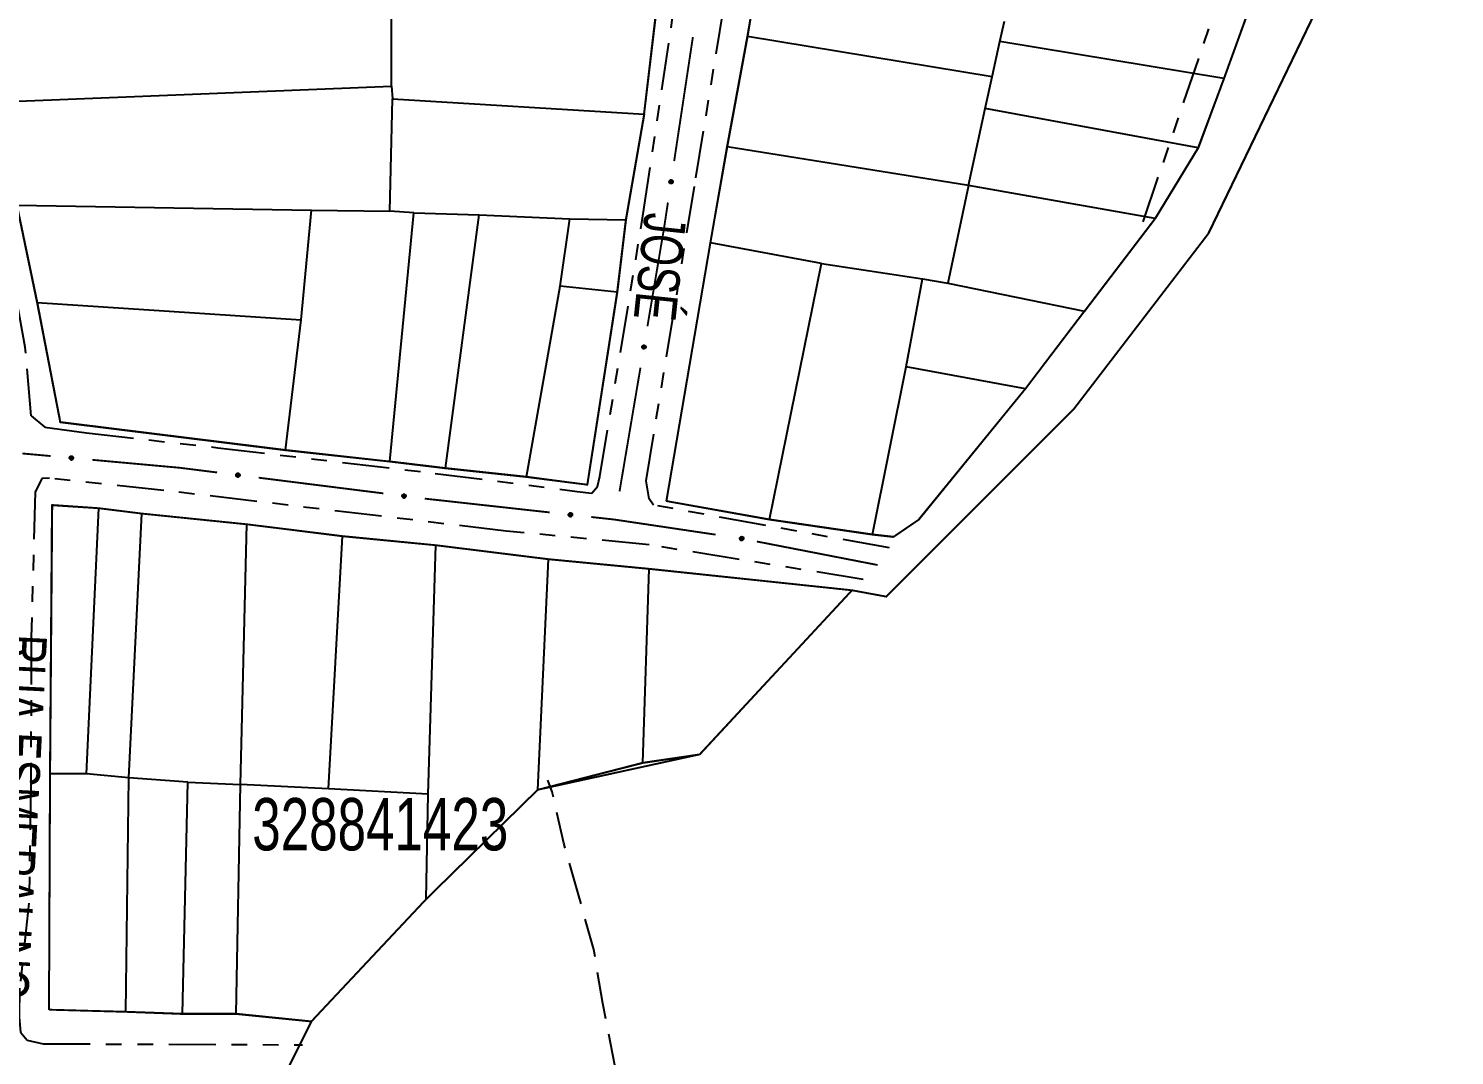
# Model space of a CAD drawing. Extents: x 203604 to 204690, y 4848469 to 4850418.
# Drawn here: x 204160.6 to 204296.9, y 4849308.5 to 4849406.6 of the extents above; entities that cross this region are included whole.
import ezdxf

# ---------------------------------------------------------------- set-up
doc = ezdxf.new("R2010")
doc.units = 0
doc.header["$LTSCALE"] = 1.5
doc.header["$MEASUREMENT"] = 0
doc.linetypes.add('TRACO_15', pattern=[3, 2, -1])
doc.linetypes.add('TRACO_25', pattern=[8, 3, -1, 1, -1, 1, -1])
for name, color, linetype in [('CD_MALHA_LOTES', 7, 'CONTINUOUS'), ('CD_TXT_QUADRA', 2, 'CONTINUOUS'), ('RU-QUADRA', 210, 'CONTINUOUS'), ('SV-CAMINHO-TRILHA', 20, 'CONTINUOUS'), ('SV-EIXO-RUA-N-PAV', 6, 'CONTINUOUS'), ('SV-RUA-NAO-PAV', 7, 'CONTINUOUS'), ('SV-TXT-VIA-ATUAL', 250, 'CONTINUOUS')]:
    doc.layers.add(name, color=color, linetype=linetype)
doc.styles.add('ARIAL', font='ARIAL.SHX')

msp = doc.modelspace()

# ---------------------------------------------------------------- linework, layer by layer
at = {"layer": 'CD_MALHA_LOTES', "linetype": 'Continuous', "flags": 128}
for points in [[(204229.360042, 4849405.871366), (204230.192646, 4849410.866991)], [(204195.33864, 4849401.101676), (204195.33864, 4849410.401617)], [(204219.463239, 4849398.431396), (204220.660261, 4849408.467966)], [(204239.332727, 4849352.935352), (204242.600338, 4849352.330461), (204249.888423, 4849359.618545), (204260.540239, 4849370.270361), (204273.434543, 4849387.089018), (204284.145126, 4849409.278996)], [(204277.37355, 4849408.785481), (204274.875737, 4849401.847113)], [(204253.469556, 4849405.37193), (204253.900195, 4849407.341874)], [(204227.417299, 4849395.325047), (204229.360042, 4849405.871366)], [(204252.736743, 4849402.019699), (204229.360042, 4849405.871366)], [(204252.736743, 4849402.019699), (204253.469556, 4849405.37193)], [(204274.875737, 4849401.847113), (204253.469556, 4849405.37193)], [(204252.072096, 4849398.979293), (204252.736743, 4849402.019699)], [(204274.875737, 4849401.847113), (204272.399493, 4849395.224509)], [(204155.652754, 4849399.536339), (204195.33864, 4849401.101676)], [(204195.154483, 4849389.177494), (204195.430719, 4849399.904654)], [(204195.33864, 4849401.101676), (204195.430719, 4849399.904654)], [(204195.430719, 4849399.904654), (204219.463239, 4849398.431396)], [(204250.462023, 4849391.614064), (204252.072096, 4849398.979293)], [(204272.399493, 4849395.224509), (204252.072096, 4849398.979293)], [(204219.463239, 4849398.431396), (204217.713745, 4849388.348787)], [(204225.797167, 4849386.147571), (204227.417299, 4849395.325047)], [(204250.462023, 4849391.614064), (204227.417299, 4849395.325047)], [(204272.399493, 4849395.224509), (204268.303802, 4849388.472153)], [(204250.462023, 4849391.614064), (204248.489511, 4849382.273269)], [(204268.303802, 4849388.472153), (204250.462023, 4849391.614064)], [(204159.520056, 4849389.729966), (204161.453707, 4849380.430025)], [(204159.520056, 4849389.729966), (204187.696114, 4849389.269573)], [(204186.68325, 4849378.77261), (204187.696114, 4849389.269573)], [(204187.696114, 4849389.269573), (204195.154483, 4849389.177494)], [(204197.456448, 4849388.993337), (204195.154483, 4849389.177494)], [(204195.154483, 4849365.237053), (204197.456448, 4849388.993337)], [(204197.456448, 4849388.993337), (204203.717795, 4849388.80918)], [(204200.495043, 4849364.592502), (204203.717795, 4849388.80918)], [(204203.717795, 4849388.80918), (204212.373185, 4849388.440865)], [(204211.452399, 4849381.995362), (204212.373185, 4849388.440865)], [(204212.373185, 4849388.440865), (204217.713745, 4849388.348787)], [(204217.713745, 4849388.348787), (204216.885038, 4849381.44289)], [(204261.551446, 4849379.616604), (204268.303802, 4849388.472153)], [(204221.590782, 4849361.462729), (204225.797167, 4849386.147571)], [(204236.423826, 4849384.155073), (204225.797167, 4849386.147571)], [(204231.44258, 4849359.691619), (204236.423826, 4849384.155073)], [(204236.423826, 4849384.155073), (204246.054235, 4849382.716046)], [(204244.504514, 4849374.303275), (204246.054235, 4849382.716046)], [(204246.054235, 4849382.716046), (204248.489511, 4849382.273269)], [(204208.229647, 4849363.763795), (204211.452399, 4849381.995362)], [(204216.885038, 4849381.44289), (204211.452399, 4849381.995362)], [(204216.885038, 4849381.44289), (204214.0306, 4849363.027166)], [(204161.453707, 4849380.430025), (204186.68325, 4849378.77261)], [(204161.453707, 4849380.430025), (204163.663594, 4849369.012276)], [(204261.551446, 4849379.616604), (204255.906033, 4849372.200082)], [(204185.209992, 4849366.341996), (204186.68325, 4849378.77261)], [(204241.294378, 4849358.252593), (204244.504514, 4849374.303275)], [(204255.906033, 4849372.200082), (204244.504514, 4849374.303275)], [(204255.906033, 4849372.200082), (204245.722152, 4849359.691619), (204243.286876, 4849358.031204), (204241.294378, 4849358.252593)], [(204163.663594, 4849369.012276), (204185.209992, 4849366.341996)], [(204185.209992, 4849366.341996), (204195.154483, 4849365.237053)], [(204200.495043, 4849364.592502), (204195.154483, 4849365.237053)], [(204208.229647, 4849363.763795), (204200.495043, 4849364.592502)], [(204214.0306, 4849363.027166), (204208.229647, 4849363.763795)], [(204162.703348, 4849335.40542), (204162.908376, 4849361.085232), (204167.367745, 4849360.777689)], [(204166.188831, 4849335.40542), (204167.367745, 4849360.777689)], [(204167.367745, 4849360.777689), (204171.468314, 4849360.265118)], [(204231.44258, 4849359.691619), (204221.590782, 4849361.462729)], [(204170.238143, 4849334.995363), (204171.468314, 4849360.265118)], [(204171.468314, 4849360.265118), (204181.514707, 4849359.239976)], [(204180.899622, 4849334.380278), (204181.514707, 4849359.239976)], [(204181.514707, 4849359.239976), (204190.638473, 4849358.11232)], [(204241.294378, 4849358.252593), (204231.44258, 4849359.691619)], [(204189.305788, 4849333.970221), (204190.638473, 4849358.11232)], [(204190.638473, 4849358.11232), (204199.55721, 4849357.240949)], [(204198.83961, 4849333.45765), (204199.55721, 4849357.240949)], [(204199.55721, 4849357.240949), (204210.321203, 4849355.908264)], [(204209.29606, 4849333.867707), (204210.321203, 4849355.908264)], [(204210.321203, 4849355.908264), (204219.957539, 4849354.985636)], [(204219.342454, 4849336.430562), (204219.957539, 4849354.985636)], [(204219.957539, 4849354.985636), (204239.332727, 4849352.935352)], [(204239.332727, 4849352.935352), (204224.775708, 4849337.250676), (204219.342454, 4849336.430562)], [(204219.342454, 4849336.430562), (204209.29606, 4849333.867707)], [(204162.600834, 4849312.852292), (204162.703348, 4849335.40542)], [(204166.188831, 4849335.40542), (204162.703348, 4849335.40542)], [(204170.238143, 4849334.995363), (204166.188831, 4849335.40542)], [(204169.9306, 4849312.647264), (204170.238143, 4849334.995363)], [(204175.876425, 4849334.585306), (204170.238143, 4849334.995363)], [(204175.363854, 4849312.442235), (204175.876425, 4849334.585306)], [(204175.876425, 4849334.585306), (204180.899622, 4849334.380278)], [(204180.489565, 4849312.442235), (204180.899622, 4849334.380278)], [(204189.305788, 4849333.970221), (204180.899622, 4849334.380278)], [(204198.83961, 4849333.45765), (204189.305788, 4849333.970221)], [(204209.29606, 4849333.867707), (204198.634582, 4849323.411257)], [(204198.634582, 4849323.411257), (204198.83961, 4849333.45765)], [(204198.634582, 4849323.411257), (204187.66556, 4849311.724636)], [(204169.9306, 4849312.647264), (204162.600834, 4849312.852292)], [(204175.363854, 4849312.442235), (204169.9306, 4849312.647264)], [(204180.489565, 4849312.442235), (204175.363854, 4849312.442235)], [(204187.66556, 4849311.724636), (204180.489565, 4849312.442235)], [(204183.711365, 4849303.732225), (204187.66556, 4849311.724636)]]:
    msp.add_lwpolyline(points, dxfattribs=at)
at = {"layer": 'CD_MALHA_LOTES', "linetype": 'Continuous'}
msp.add_lwpolyline([(204248.489511, 4849382.273269), (204261.551446, 4849379.616604)], dxfattribs=at)
at = {"layer": 'RU-QUADRA', "linetype": 'Continuous'}
for points in [[(204221.590782, 4849361.462729, 0.18, 0.18, 0), (204225.797167, 4849386.147571, 0.18, 0.18, 0), (204227.417299, 4849395.325047, 0.18, 0.18, 0), (204229.360042, 4849405.871366, 0.18, 0.18, 0), (204230.192646, 4849410.866991, 0.18, 0.18, 0), (204231.441553, 4849416.833988, 0.18, 0.18, 0), (204234.2169, 4849432.306549, 0.18, 0.18, 0), (204234.910737, 4849440.771358, 0.18, 0.18, 0), (204236.29841, 4849446.877122, 0.18, 0.18, 0), (204236.992247, 4849453.191037, 0.18, 0.18, 0), (204238.518688, 4849460.545707, 0.18, 0.18, 0), (204239.351292, 4849465.957634, 0.18, 0.18, 0), (204240.738966, 4849471.785864, 0.18, 0.18, 0), (204241.57157, 4849477.75286, 0.18, 0.18, 0), (204242.959244, 4849486.356437, 0.18, 0.18, 0), (204270.435182, 4849484.968763, 0.18, 0.18, 0)], [(204284.145126, 4849409.278996, 0.18, 0.18, 0), (204273.434543, 4849387.089018, 0.18, 0.18, 0), (204260.540239, 4849370.270361, 0.18, 0.18, 0), (204249.888423, 4849359.618545, 0.18, 0.18, 0), (204242.600338, 4849352.330461, 0.18, 0.18, 0), (204239.332727, 4849352.935352, 0.18, 0.18, 0)], [(204239.332727, 4849352.935352, 0.18, 0.18, 0), (204224.775708, 4849337.250676, 0.18, 0.18, 0)], [(204224.775708, 4849337.250676, 0.18, 0.18, 0), (204209.29606, 4849333.867707, 0.18, 0.18, 0)], [(204209.29606, 4849333.867707, 0.18, 0.18, 0), (204219.342454, 4849336.430562, 0.18, 0.18, 0), (204224.775708, 4849337.250676, 0.18, 0.18, 0)], [(204209.29606, 4849333.867707, 0.18, 0.18, 0), (204198.634582, 4849323.411257, 0.18, 0.18, 0)], [(204198.634582, 4849323.411257, 0.18, 0.18, 0), (204187.66556, 4849311.724636, 0.18, 0.18, 0)], [(204162.600834, 4849312.852292, 0.18, 0.18, 0), (204169.9306, 4849312.647264, 0.18, 0.18, 0), (204175.363854, 4849312.442235, 0.18, 0.18, 0), (204180.489565, 4849312.442235, 0.18, 0.18, 0), (204187.66556, 4849311.724636, 0.18, 0.18, 0)], [(204187.66556, 4849311.724636, 0.18, 0.18, 0), (204183.711365, 4849303.732225, 0.18, 0.18, 0)]]:
    msp.add_lwpolyline(points, format="xyseb", dxfattribs=at)
at = {"layer": 'RU-QUADRA', "linetype": 'Continuous', "const_width": 0.18, "flags": 128}
for points in [[(204270.435182, 4849484.968763), (204269.880112, 4849482.332183), (204296.80098, 4849479.973138), (204295.829609, 4849473.312305), (204294.71947, 4849467.622843), (204293.193029, 4849460.684475), (204291.527821, 4849454.578711), (204289.307543, 4849446.738355), (204287.087265, 4849439.522452), (204285.560824, 4849433.971757), (204283.479314, 4849426.894622), (204281.675338, 4849421.20516), (204279.732595, 4849415.446314), (204277.37355, 4849408.785481), (204274.875737, 4849401.847113), (204272.399493, 4849395.224509), (204268.303802, 4849388.472153), (204261.551446, 4849379.616604), (204255.906033, 4849372.200082), (204245.722152, 4849359.691619), (204243.286876, 4849358.031204), (204241.294378, 4849358.252593), (204231.44258, 4849359.691619), (204221.590782, 4849361.462729)], [(204159.520056, 4849389.729966), (204161.453707, 4849380.430025), (204163.663594, 4849369.012276), (204185.209992, 4849366.341996), (204195.154483, 4849365.237053), (204200.495043, 4849364.592502), (204208.229647, 4849363.763795), (204214.0306, 4849363.027166), (204216.885038, 4849381.44289), (204217.713745, 4849388.348787), (204219.463239, 4849398.431396), (204220.660261, 4849408.467966)], [(204239.332727, 4849352.935352), (204219.957539, 4849354.985636), (204210.321203, 4849355.908264), (204199.55721, 4849357.240949), (204190.638473, 4849358.11232), (204181.514707, 4849359.239976), (204171.468314, 4849360.265118), (204167.367745, 4849360.777689), (204162.908376, 4849361.085232), (204162.703348, 4849335.40542), (204162.600834, 4849312.852292)]]:
    msp.add_lwpolyline(points, dxfattribs=at)
at = {"layer": 'SV-CAMINHO-TRILHA', "linetype": 'TRACO_15'}
msp.add_polyline3d([(204216.66, 4849307.56, 9.85), (204215.52, 4849313.45, 9.83), (204214.65, 4849318.62, 9.67), (204213.16, 4849323.96, 9.74), (204211.79, 4849328.77, 9.78), (204210.69, 4849333.66, 9.78), (204210.25, 4849334.78, 9.78)], dxfattribs=at)
at = {"layer": 'SV-EIXO-RUA-N-PAV', "const_width": 0.18}
for points in [[(204224.126724, 4849405.818005), (204222.336746, 4849393.952257)], [(204221.740086, 4849389.997008), (204221.441756, 4849388.019383)], [(204221.38, 4849387.61), (204219.782119, 4849378.158128)], [(204221.441756, 4849388.019383), (204221.38, 4849387.61)], [(204219.115362, 4849374.21409), (204217.115091, 4849362.381976)], [(204160.05, 4849366.01), (204162.74492, 4849365.765007)], [(204166.728492, 4849365.402864), (204174.695638, 4849364.678577)], [(204174.695638, 4849364.678577), (204175.12, 4849364.64)], [(204175.12, 4849364.64), (204178.665943, 4849364.193941)], [(204182.634665, 4849363.694699), (204194.540832, 4849362.196972)], [(204198.509554, 4849361.69773), (204198.73, 4849361.67)], [(204198.73, 4849361.67), (204210.436654, 4849360.37724)], [(204214.412485, 4849359.938191), (204216.400401, 4849359.718666)], [(204216.400401, 4849359.718666), (204216.66, 4849359.69)], [(204216.66, 4849359.69), (204226.29218, 4849358.252716)], [(204230.23733, 4849357.59811), (204241.03445, 4849355.495207)], [(204241.03445, 4849355.495207), (204241.78, 4849355.35)]]:
    msp.add_lwpolyline(points, dxfattribs=at)
at = {"layer": 'SV-EIXO-RUA-N-PAV'}
for points in [[(204222.168697, 4849392.100285), (204222.19829, 4849392.061346), (204222.21576, 4849392.021827), (204222.220845, 4849391.984673), (204222.216778, 4849391.95067), (204222.208698, 4849391.916351), (204222.192918, 4849391.883548), (204222.16734, 4849391.851019), (204222.128486, 4849391.821059), (204222.086828, 4849391.805823), (204222.050669, 4849391.798889), (204222.014968, 4849391.801089), (204221.98176, 4849391.809497), (204221.948228, 4849391.827014), (204221.915517, 4849391.853257), (204221.886337, 4849391.893055), (204221.869475, 4849391.931915), (204221.8655, 4849391.967982), (204221.867939, 4849392.003859), (204221.876607, 4849392.038797), (204221.892283, 4849392.070908), (204221.918765, 4849392.103796), (204221.958427, 4849392.132076), (204221.996993, 4849392.149336), (204222.032994, 4849392.153816), (204222.068262, 4849392.15062), (204222.102781, 4849392.142935), (204222.136416, 4849392.128446), (204222.168697, 4849392.100285)], [(204219.581231, 4849376.30943), (204219.610128, 4849376.269971), (204219.626895, 4849376.230149), (204219.631319, 4849376.192911), (204219.626649, 4849376.158985), (204219.617961, 4849376.124815), (204219.601602, 4849376.092297), (204219.575451, 4849376.060227), (204219.536071, 4849376.030962), (204219.494149, 4849376.016467), (204219.457873, 4849376.010176), (204219.422216, 4849376.013009), (204219.389163, 4849376.022004), (204219.355947, 4849376.040115), (204219.323707, 4849376.066934), (204219.295237, 4849376.107243), (204219.279068, 4849376.146397), (204219.275734, 4849376.182528), (204219.278809, 4849376.218356), (204219.288096, 4849376.253135), (204219.304339, 4849376.284963), (204219.3314, 4849376.317375), (204219.371558, 4849376.344947), (204219.410424, 4849376.36152), (204219.446499, 4849376.365361), (204219.481705, 4849376.361539), (204219.516083, 4849376.353243), (204219.549455, 4849376.338159), (204219.581231, 4849376.30943)], [(204164.603582, 4849365.706572), (204164.640707, 4849365.738412), (204164.679125, 4849365.758185), (204164.715914, 4849365.765454), (204164.750099, 4849365.763401), (204164.784834, 4849365.757361), (204164.818512, 4849365.743545), (204164.852494, 4849365.719932), (204164.884694, 4849365.682914), (204164.902363, 4849365.642227), (204164.91142, 4849365.606541), (204164.911331, 4849365.570772), (204164.904898, 4849365.537126), (204164.889391, 4849365.502619), (204164.865124, 4849365.468415), (204164.827118, 4849365.436937), (204164.789321, 4849365.41781), (204164.753552, 4849365.411714), (204164.717593, 4849365.41203), (204164.682205, 4849365.418621), (204164.649225, 4849365.432374), (204164.614831, 4849365.456868), (204164.584259, 4849365.494792), (204164.564752, 4849365.532272), (204164.558155, 4849365.567946), (204164.559264, 4849365.603341), (204164.564898, 4849365.638254), (204164.577376, 4849365.672686), (204164.603582, 4849365.706572)], [(204180.521486, 4849364.071473), (204180.559686, 4849364.102014), (204180.598763, 4849364.12045), (204180.635781, 4849364.126447), (204180.669874, 4849364.123217), (204180.704381, 4849364.115983), (204180.737563, 4849364.101015), (204180.77071, 4849364.076244), (204180.801616, 4849364.038139), (204180.817872, 4849363.996867), (204180.825693, 4849363.96089), (204180.824371, 4849363.925145), (204180.816783, 4849363.891741), (204180.800094, 4849363.857788), (204180.774664, 4849363.824442), (204180.735595, 4849363.794292), (204180.697161, 4849363.77648), (204180.661204, 4849363.77162), (204180.625277, 4849363.773176), (204180.590137, 4849363.780983), (204180.55765, 4849363.795864), (204180.524121, 4849363.821529), (204180.494874, 4849363.860484), (204180.476671, 4849363.898614), (204180.471307, 4849363.934494), (204180.473636, 4849363.96983), (204180.48047, 4849364.004528), (204180.494128, 4849364.038509), (204180.521486, 4849364.071473)], [(204196.396375, 4849362.074504), (204196.434576, 4849362.105045), (204196.473653, 4849362.123482), (204196.51067, 4849362.129478), (204196.544764, 4849362.126248), (204196.579271, 4849362.119014), (204196.612452, 4849362.104046), (204196.6456, 4849362.079275), (204196.676505, 4849362.04117), (204196.692761, 4849361.999898), (204196.700582, 4849361.963921), (204196.699261, 4849361.928176), (204196.691672, 4849361.894772), (204196.674984, 4849361.86082), (204196.649553, 4849361.827473), (204196.610485, 4849361.797323), (204196.572051, 4849361.779511), (204196.536093, 4849361.774651), (204196.500166, 4849361.776207), (204196.465026, 4849361.784014), (204196.432539, 4849361.798895), (204196.39901, 4849361.82456), (204196.369764, 4849361.863515), (204196.35156, 4849361.901645), (204196.346197, 4849361.937525), (204196.348525, 4849361.972861), (204196.355359, 4849362.007559), (204196.369017, 4849362.041541), (204196.396375, 4849362.074504)], [(204212.29384, 4849360.282902), (204212.331573, 4849360.314018), (204212.370366, 4849360.333045), (204212.407289, 4849360.339602), (204212.441427, 4849360.336888), (204212.47604, 4849360.330179), (204212.509444, 4849360.315715), (204212.542963, 4849360.291449), (204212.574443, 4849360.253816), (204212.591322, 4849360.212796), (204212.599688, 4849360.176941), (204212.598908, 4849360.14118), (204212.591826, 4849360.107665), (204212.575654, 4849360.073464), (204212.550732, 4849360.039735), (204212.512125, 4849360.008997), (204212.473965, 4849359.990605), (204212.438085, 4849359.9852), (204212.402139, 4849359.986212), (204212.366884, 4849359.993485), (204212.334176, 4849360.007873), (204212.300262, 4849360.033027), (204212.270428, 4849360.071534), (204212.251649, 4849360.109384), (204212.245743, 4849360.145179), (204212.247535, 4849360.180546), (204212.253843, 4849360.215344), (204212.266985, 4849360.249528), (204212.29384, 4849360.282902)], [(204228.670014, 4849358.015518), (204228.71018, 4849358.043424), (204228.750406, 4849358.059195), (204228.787744, 4849358.062691), (204228.821543, 4849358.057178), (204228.855486, 4849358.047643), (204228.887587, 4849358.03048), (204228.918996, 4849358.003538), (204228.947272, 4849357.963443), (204228.960719, 4849357.921173), (204228.966106, 4849357.884751), (204228.962386, 4849357.849176), (204228.952571, 4849357.816358), (204228.93364, 4849357.783602), (204228.906027, 4849357.752039), (204228.865021, 4849357.724582), (204228.825478, 4849357.709391), (204228.789275, 4849357.706958), (204228.753534, 4849357.710923), (204228.718997, 4849357.721073), (204228.687584, 4849357.738103), (204228.655854, 4849357.765962), (204228.62929, 4849357.806794), (204228.613689, 4849357.84606), (204228.610748, 4849357.88222), (204228.615444, 4849357.917319), (204228.624594, 4849357.95148), (204228.640503, 4849357.984467), (204228.670014, 4849358.015518)]]:
    msp.add_lwpolyline(points, close=True, dxfattribs=at)
for points in [[(204221.876607, 4849392.038797), (204221.869475, 4849391.931915)], [(204221.884426, 4849392.050466), (204221.878379, 4849391.918902)], [(204221.892283, 4849392.070908), (204221.886337, 4849391.893055)], [(204221.907055, 4849392.081552), (204221.901625, 4849391.880897)], [(204221.918765, 4849392.103796), (204221.915517, 4849391.853257)], [(204221.939535, 4849392.113911), (204221.93182, 4849391.843222)], [(204221.958427, 4849392.132076), (204221.948228, 4849391.827014)], [(204221.976395, 4849392.13871), (204221.964662, 4849391.823089)], [(204221.996993, 4849392.149336), (204221.98176, 4849391.809497)], [(204222.013715, 4849392.148259), (204221.998318, 4849391.808352)], [(204222.032994, 4849392.153816), (204222.014968, 4849391.801089)], [(204222.049813, 4849392.149714), (204222.030497, 4849391.802118)], [(204222.068262, 4849392.15062), (204222.050669, 4849391.798889)], [(204222.08604, 4849392.142869), (204222.071254, 4849391.807009)], [(204222.102781, 4849392.142935), (204222.086828, 4849391.805823)], [(204222.118754, 4849392.131034), (204222.108777, 4849391.817908)], [(204222.136416, 4849392.128446), (204222.128486, 4849391.821059)], [(204222.150653, 4849392.113802), (204222.146579, 4849391.839805)], [(204222.168697, 4849392.100285), (204222.16734, 4849391.851019)], [(204222.183954, 4849392.07842), (204222.180816, 4849391.874659)], [(204222.19829, 4849392.061346), (204222.192918, 4849391.883548)], [(204222.208346, 4849392.038861), (204222.201153, 4849391.90885)], [(204222.21576, 4849392.021827), (204222.208698, 4849391.916351)], [(204219.288096, 4849376.253135), (204219.279068, 4849376.146397)], [(204219.296121, 4849376.264664), (204219.28774, 4849376.133228)], [(204219.304339, 4849376.284963), (204219.295237, 4849376.107243)], [(204219.319297, 4849376.295343), (204219.310307, 4849376.094815)], [(204219.3314, 4849376.317375), (204219.323707, 4849376.066934)], [(204219.352347, 4849376.32712), (204219.33983, 4849376.056611)], [(204219.371558, 4849376.344947), (204219.355947, 4849376.040115)], [(204219.389642, 4849376.351261), (204219.372309, 4849376.035898)], [(204219.410424, 4849376.36152), (204219.389163, 4849376.022004)], [(204219.427125, 4849376.360147), (204219.405698, 4849376.020566)], [(204219.446499, 4849376.365361), (204219.422216, 4849376.013009)], [(204219.463243, 4849376.36096), (204219.437761, 4849376.013762)], [(204219.481705, 4849376.361539), (204219.457873, 4849376.010176)], [(204219.499342, 4849376.353474), (204219.478598, 4849376.017929)], [(204219.516083, 4849376.353243), (204219.494149, 4849376.016467)], [(204219.531841, 4849376.34106), (204219.516309, 4849376.028161)], [(204219.549455, 4849376.338159), (204219.536071, 4849376.030962)], [(204219.56343, 4849376.323265), (204219.554494, 4849376.049383)], [(204219.581231, 4849376.30943), (204219.575451, 4849376.060227)], [(204219.596098, 4849376.287297), (204219.589344, 4849376.083624)], [(204219.610128, 4849376.269971), (204219.601602, 4849376.092297)], [(204219.619784, 4849376.247312), (204219.610285, 4849376.117449)], [(204219.626895, 4849376.230149), (204219.617961, 4849376.124815)], [(204164.558155, 4849365.567946), (204164.911331, 4849365.570772)], [(204164.559264, 4849365.603341), (204164.91142, 4849365.606541)], [(204164.561257, 4849365.584978), (204164.909388, 4849365.586213)], [(204164.564752, 4849365.532272), (204164.904898, 4849365.537126)], [(204164.56484, 4849365.549029), (204164.905064, 4849365.553723)], [(204164.564898, 4849365.638254), (204164.902363, 4849365.642227)], [(204164.565952, 4849365.621545), (204164.902099, 4849365.62661)], [(204164.575835, 4849365.654901), (204164.889004, 4849365.663425)], [(204164.576576, 4849365.512338), (204164.892339, 4849365.519256)], [(204164.577376, 4849365.672686), (204164.884694, 4849365.682914)], [(204164.584259, 4849365.494792), (204164.889391, 4849365.502619)], [(204164.591154, 4849365.687762), (204164.864914, 4849365.699869)], [(204164.603507, 4849365.477006), (204164.874179, 4849365.485283)], [(204164.603582, 4849365.706572), (204164.852494, 4849365.719932)], [(204164.614831, 4849365.456868), (204164.865124, 4849365.468415)], [(204164.624509, 4849365.723094), (204164.8281, 4849365.731988)], [(204164.637727, 4849365.446492), (204164.838353, 4849365.452916)], [(204164.640707, 4849365.738412), (204164.818512, 4849365.743545)], [(204164.649225, 4849365.432374), (204164.827118, 4849365.436937)], [(204164.662559, 4849365.749778), (204164.792768, 4849365.750272)], [(204164.670094, 4849365.425738), (204164.801786, 4849365.427467)], [(204164.679125, 4849365.758185), (204164.784834, 4849365.757361)], [(204164.682205, 4849365.418621), (204164.789321, 4849365.41781)], [(204180.471307, 4849363.934494), (204180.824371, 4849363.925145)], [(204180.473636, 4849363.96983), (204180.825693, 4849363.96089)], [(204180.474995, 4849363.95141), (204180.822961, 4849363.940644)], [(204180.476671, 4849363.898614), (204180.816783, 4849363.891741)], [(204180.477336, 4849363.915358), (204180.81752, 4849363.908322)], [(204180.48047, 4849364.004528), (204180.817872, 4849363.996867)], [(204180.480947, 4849363.987793), (204180.817069, 4849363.981268)], [(204180.487801, 4849363.878284), (204180.803615, 4849363.874314)], [(204180.491974, 4849364.020788), (204180.805251, 4849364.018512)], [(204180.494128, 4849364.038509), (204180.801616, 4849364.038139)], [(204180.494874, 4849363.860484), (204180.800094, 4849363.857788)], [(204180.508417, 4849364.053102), (204180.782432, 4849364.055765)], [(204180.513498, 4849363.842045), (204180.784295, 4849363.840987)], [(204180.521486, 4849364.071473), (204180.77071, 4849364.076244)], [(204180.524121, 4849363.821529), (204180.774664, 4849363.824442)], [(204180.54297, 4849364.087263), (204180.746746, 4849364.089135)], [(204180.546646, 4849363.81037), (204180.747374, 4849363.809874)], [(204180.55765, 4849363.795864), (204180.735595, 4849363.794292)], [(204180.559686, 4849364.102014), (204180.737563, 4849364.101015)], [(204180.578278, 4849363.788512), (204180.709951, 4849363.785701)], [(204180.581917, 4849364.11262), (204180.712066, 4849364.108625)], [(204180.590137, 4849363.780983), (204180.697161, 4849363.77648)], [(204180.598763, 4849364.12045), (204180.704381, 4849364.115983)], [(204196.346197, 4849361.937525), (204196.699261, 4849361.928176)], [(204196.348525, 4849361.972861), (204196.700582, 4849361.963921)], [(204196.349885, 4849361.954441), (204196.697851, 4849361.943675)], [(204196.35156, 4849361.901645), (204196.691672, 4849361.894772)], [(204196.352226, 4849361.918389), (204196.692409, 4849361.911353)], [(204196.355359, 4849362.007559), (204196.692761, 4849361.999898)], [(204196.355837, 4849361.990825), (204196.691959, 4849361.9843)], [(204196.36269, 4849361.881316), (204196.678504, 4849361.877345)], [(204196.366864, 4849362.023819), (204196.68014, 4849362.021543)], [(204196.369017, 4849362.041541), (204196.676505, 4849362.04117)], [(204196.369764, 4849361.863515), (204196.674984, 4849361.86082)], [(204196.383306, 4849362.056133), (204196.657321, 4849362.058796)], [(204196.388388, 4849361.845076), (204196.659184, 4849361.844018)], [(204196.396375, 4849362.074504), (204196.6456, 4849362.079275)], [(204196.39901, 4849361.82456), (204196.649553, 4849361.827473)], [(204196.417859, 4849362.090294), (204196.621636, 4849362.092166)], [(204196.421536, 4849361.813401), (204196.622264, 4849361.812906)], [(204196.432539, 4849361.798895), (204196.610485, 4849361.797323)], [(204196.434576, 4849362.105045), (204196.612452, 4849362.104046)], [(204196.453168, 4849361.791543), (204196.584841, 4849361.788732)], [(204196.456806, 4849362.115651), (204196.586955, 4849362.111656)], [(204196.465026, 4849361.784014), (204196.572051, 4849361.779511)], [(204196.473653, 4849362.123482), (204196.579271, 4849362.119014)], [(204212.245743, 4849360.145179), (204212.598908, 4849360.14118)], [(204212.247535, 4849360.180546), (204212.599688, 4849360.176941)], [(204212.249174, 4849360.162148), (204212.597263, 4849360.156656)], [(204212.251649, 4849360.109384), (204212.591826, 4849360.107665)], [(204212.252061, 4849360.126136), (204212.592312, 4849360.124256)], [(204212.253843, 4849360.215344), (204212.591322, 4849360.212796)], [(204212.254574, 4849360.198618), (204212.590756, 4849360.197187)], [(204212.263086, 4849360.089225), (204212.578924, 4849360.090041)], [(204212.2651, 4849360.231776), (204212.578375, 4849360.234247)], [(204212.266985, 4849360.249528), (204212.574443, 4849360.253816)], [(204212.270428, 4849360.071534), (204212.575654, 4849360.073464)], [(204212.281051, 4849360.264335), (204212.554994, 4849360.27115)], [(204212.28933, 4849360.05338), (204212.560111, 4849360.056425)], [(204212.29384, 4849360.282902), (204212.542963, 4849360.291449)], [(204212.300262, 4849360.033027), (204212.550732, 4849360.039735)], [(204212.315082, 4849360.299016), (204212.518807, 4849360.303975)], [(204212.322954, 4849360.02221), (204212.523666, 4849360.024756)], [(204212.331573, 4849360.314018), (204212.509444, 4849360.315715)], [(204212.334176, 4849360.007873), (204212.512125, 4849360.008997)], [(204212.353641, 4849360.32496), (204212.483835, 4849360.322938)], [(204212.354914, 4849360.000834), (204212.486614, 4849360.000019)], [(204212.366884, 4849359.993485), (204212.473965, 4849359.990605)], [(204212.370366, 4849360.333045), (204212.47604, 4849360.330179)], [(204228.610748, 4849357.88222), (204228.962386, 4849357.849176)], [(204228.613689, 4849357.84606), (204228.952571, 4849357.816358)], [(204228.615444, 4849357.917319), (204228.966106, 4849357.884751)], [(204228.615478, 4849357.862722), (204228.954421, 4849357.832852)], [(204228.615564, 4849357.898849), (204228.962021, 4849357.864735)], [(204228.623429, 4849357.825029), (204228.938263, 4849357.799854)], [(204228.623946, 4849357.934751), (204228.958871, 4849357.905663)], [(204228.624594, 4849357.95148), (204228.960719, 4849357.921173)], [(204228.62929, 4849357.806794), (204228.93364, 4849357.783602)], [(204228.637164, 4849357.966931), (204228.949581, 4849357.943617)], [(204228.640503, 4849357.984467), (204228.947272, 4849357.963443)], [(204228.646634, 4849357.787145), (204228.916747, 4849357.767901)], [(204228.65574, 4849357.998067), (204228.929315, 4849357.982318)], [(204228.655854, 4849357.765962), (204228.906027, 4849357.752039)], [(204228.670014, 4849358.015518), (204228.918996, 4849358.003538)], [(204228.677579, 4849357.753315), (204228.877821, 4849357.739338)], [(204228.687584, 4849357.738103), (204228.865021, 4849357.724582)], [(204228.69251, 4849358.02983), (204228.895952, 4849358.01801)], [(204228.707672, 4849357.729382), (204228.838859, 4849357.717733)], [(204228.71018, 4849358.043424), (204228.887587, 4849358.03048)], [(204228.718997, 4849357.721073), (204228.825478, 4849357.709391)], [(204228.733072, 4849358.052513), (204228.862659, 4849358.039786)], [(204228.750406, 4849358.059195), (204228.855486, 4849358.047643)]]:
    msp.add_lwpolyline(points, dxfattribs=at)
at = {"layer": 'SV-RUA-NAO-PAV', "linetype": 'TRACO_25'}
for points in [[(204267.15, 4849388.15, 5.91), (204277.25, 4849417.76, 5.91), (204286.64, 4849446.28, 5.91), (204292.42, 4849476.6, 5.91), (204295.44, 4849506.79, 5.91), (204296.75, 4849527.08, 5.91), (204242.07, 4849525.07, 5.91), (204240.85, 4849507.65, 3.86)], [(204160.89, 4849369.61, 7.75), (204160.33, 4849376.17, 7.75), (204159.31, 4849381.85, 7.75), (204155.15, 4849392.08, 7.92), (204152.99, 4849399.62, 7.93), (204151.17, 4849406.2, 7.59), (204151.14, 4849409.92, 7.28), (204150.33, 4849415.52, 6.8), (204147.16, 4849424.11, 5.89), (204143.52, 4849431.15, 5.89), (204149.73, 4849434.1, 3.91), (204159.3, 4849437.56, 3.91), (204172.54, 4849440.92, 3.91), (204182.02, 4849442.25, 3.91), (204195.05, 4849441.02, 3.91)], [(204160.89, 4849369.61, 7.91), (204162.19, 4849368.53, 8.01), (204166.19, 4849367.98, 8.91), (204178.73, 4849366.56, 9.46), (204199.51, 4849364.11, 9.92), (204213.07, 4849362.38, 9.15), (204214.47, 4849362.23, 9.12), (204215.02, 4849362.87, 9.12), (204215.24, 4849363.81, 9.12), (204219.39, 4849388.9, 8.02), (204225.25, 4849428.34, 4.47), (204227.08, 4849437.66, 4.37)], [(204242.9, 4849356.98, 9.23), (204220.37, 4849361.08, 9.31), (204219.94, 4849361.66, 9.31), (204219.66, 4849363.4, 9.38), (204224.42, 4849392.37, 7.55), (204230.26, 4849428.28, 4.37), (204231.33, 4849437.05, 4.37)], [(204240.4, 4849353.98, 9.28), (204219.94, 4849357.28, 9.28), (204206.29, 4849358.59, 9.47), (204173.58, 4849362.48, 9.12), (204162.65, 4849363.64, 8.5), (204161.91, 4849363.62, 8.5), (204161.27, 4849362.32, 8.5), (204160.9, 4849348.44, 8.46), (204160.86, 4849334.55, 8.53), (204160.68, 4849323.04, 8.53), (204159.79, 4849314.91, 8.84), (204159.76, 4849312.15, 8.92), (204159.88, 4849310.71, 8.91), (204160.52, 4849309.93, 8.94), (204162.04, 4849309.59, 8.95), (204186.82, 4849309.5, 9.36)]]:
    msp.add_polyline3d(points, dxfattribs=at)

# ---------------------------------------------------------------- texts
at = {"layer": 'CD_TXT_QUADRA', "style": 'ARIAL', "width": 0.7}
msp.add_text('328841423', height=5, dxfattribs=at).set_placement((204182.017545, 4849328.078975))
at = {"layer": 'SV-TXT-VIA-ATUAL', "style": 'ARIAL', "width": 0.7}
for s, rotation, p in [('JOSÉ', 264, (204219.539848, 4849389.120939)), ('RUA ESMERALINO', 267, (204158.425581, 4849348.81958))]:
    msp.add_text(s, height=4, rotation=rotation, dxfattribs=at).set_placement(p)

doc.saveas('drawing.dxf')
